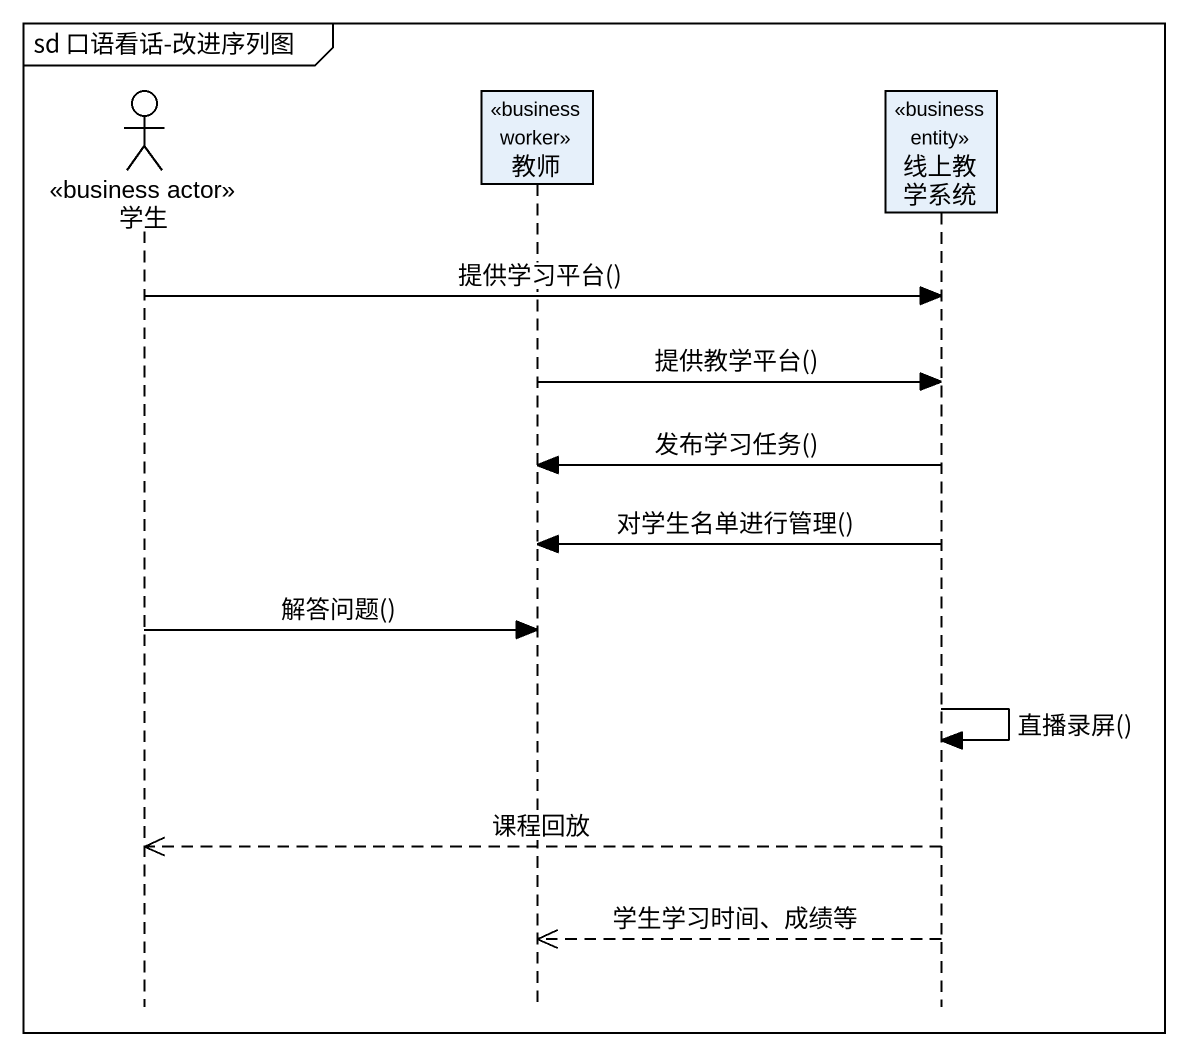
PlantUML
@startuml
mainframe sd 口语看话-改进序列图
hide footbox
actor 学生 <<business actor>>
participant 教师 <<business worker>>
participant 线上教学系统 <<business entity>>

学生 -> 线上教学系统 : 提供学习平台()
教师 -> 线上教学系统 : 提供教学平台()
线上教学系统 -> 教师 : 发布学习任务()
线上教学系统 -> 教师 : 对学生名单进行管理()
学生 -> 教师 : 解答问题()
线上教学系统 -> 线上教学系统 : 直播录屏()
线上教学系统 -->> 学生 : 课程回放
线上教学系统 -->> 教师 : 学生学习时间、成绩等
@enduml
